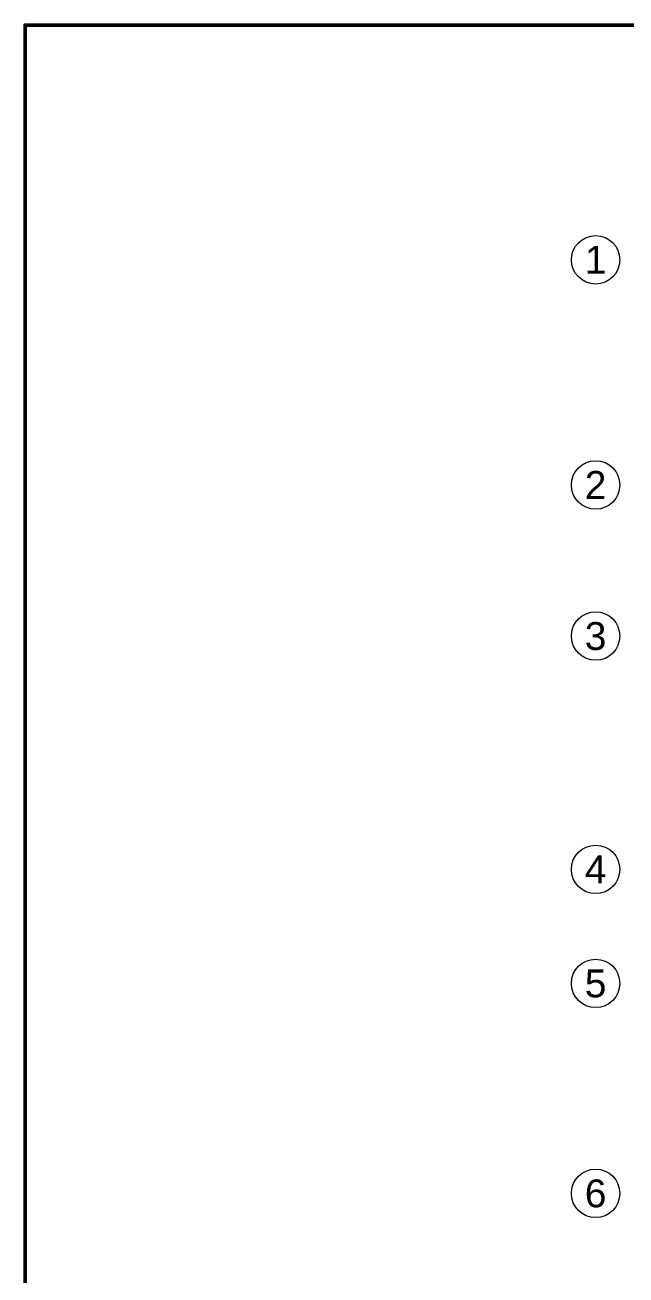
# Model space of a CAD drawing. Header units: millimetres. Extents: x 5 to 415, y 5 to 292.
# Drawn here: x 5 to 94.3, y 106.1 to 292 of the extents above; entities that cross this region are included whole.
import ezdxf
from ezdxf.enums import TextEntityAlignment as Align

# ---------------------------------------------------------------- set-up
doc = ezdxf.new("R2010")
doc.units = ezdxf.units.MM
doc.layers.add('0-SHEET', color=7, linetype='CONTINUOUS', lineweight=50)
doc.layers.add('A-GRID-TAG', color=7, linetype='CONTINUOUS', lineweight=18)
doc.styles.get("Standard").update_dxf_attribs({"font": 'arial.ttf'})

msp = doc.modelspace()

# ---------------------------------------------------------------- linework, layer by layer
at = {"layer": '0-SHEET'}
msp.add_lwpolyline([(5, 5), (415, 5), (415, 292), (5, 292)], close=True, dxfattribs=at)
at = {"layer": 'A-GRID-TAG'}
for centre in [(89.8, 257.08), (89.8, 223.61), (89.8, 201.15), (89.8, 166.45), (89.8, 149.5), (89.8, 118.28)]:
    msp.add_circle(centre, 3.6, dxfattribs=at)

# ---------------------------------------------------------------- texts
for s, p in [('1', (89.8, 257.08)), ('2', (89.8, 223.61)), ('3', (89.8, 201.15)), ('4', (89.8, 166.45)), ('5', (89.8, 149.5)), ('6', (89.8, 118.28))]:
    msp.add_text(s, height=4.14, dxfattribs=at).set_placement(p, align=Align.MIDDLE_CENTER)

doc.saveas('drawing.dxf')
